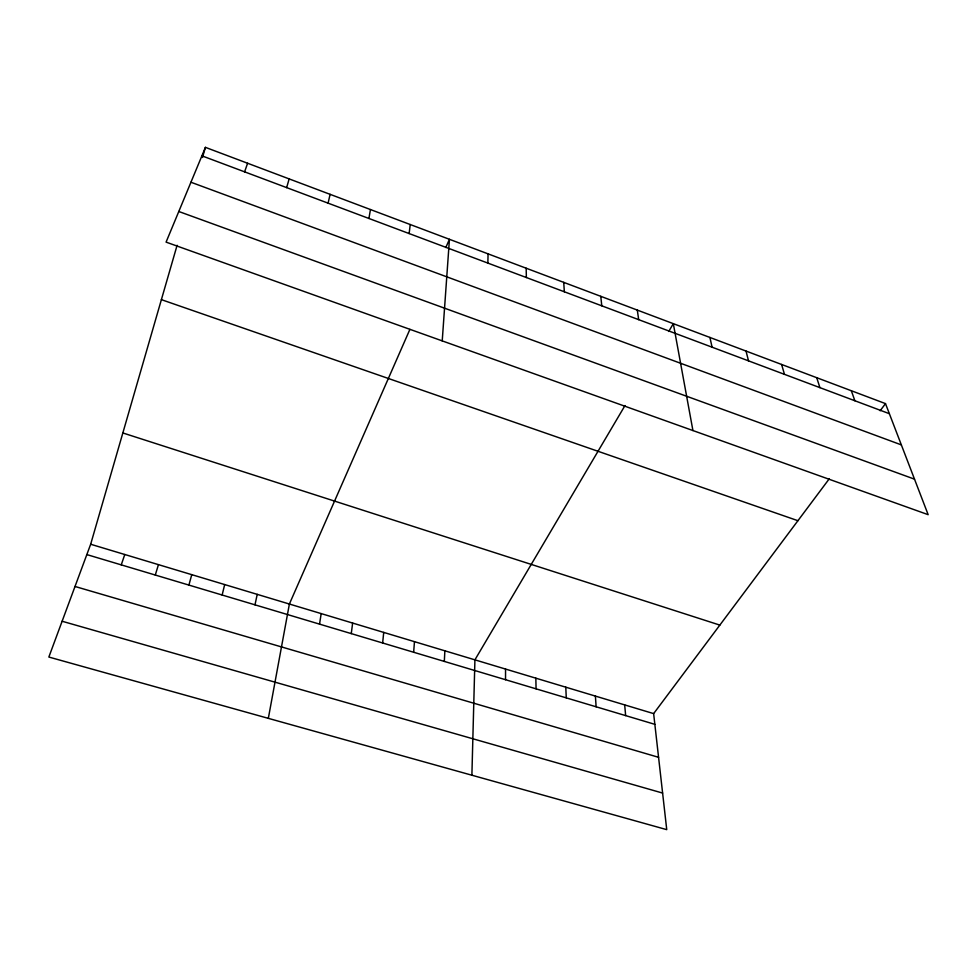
<?xml version="1.0" encoding="UTF-8"?>
<svg xmlns="http://www.w3.org/2000/svg" width="977" height="977" viewBox="0 0 977 977"><rect width="100%" height="100%" fill="white"/><g stroke="black" fill="none" stroke-linecap="round" stroke-linejoin="round"><path stroke-width="1.47" d="M505.536 679.711L505.549 669.062M487.853 263.082L488.073 253.861M471.891 775.213L474.92 659.841L624.999 405.553M444.327 661.417L444.865 650.804M442.227 340.888L449.432 239.304L445.83 247.499M413.65 652.257L414.468 641.657M382.642 642.988L383.717 632.412M409.143 233.552L410.23 224.527M351.268 633.609L352.636 623.057M319.54 624.132L321.189 613.593M368.915 218.469L370.454 209.542M268.333 718.351L289.387 604.03L409.9 329.383M254.985 604.836L257.22 594.358M328.089 203.155L330.104 194.338M222.145 595.017L224.673 584.564M188.903 585.089L191.761 574.659M286.652 187.621L289.155 178.901M829.351 478.681L653.637 713.613L666.741 829.644L48.85 657.045L90.666 544.25L177.106 245.288M202.495 157.48L205.426 147.356L885.492 403.611L928.15 514.671L166.078 242.125L205.426 147.356M155.282 575.038L158.457 564.645M121.258 564.877L124.763 554.509M244.604 171.842L247.608 163.244M668.72 331.459L673.324 323.668L692.925 430.552M880.155 410.755L885.492 403.611M62.125 621.25L662.614 793.068M75.009 586.469L658.571 757.309M86.831 554.582L654.846 724.336M90.666 544.25L653.637 713.613M122.846 432.958L719.841 625.097M161.388 299.646L797.916 520.704M178.791 211.496L914.509 479.157M190.942 182.235L901.344 444.889M201.909 155.831L889.351 413.686M851.333 390.751L854.875 400.753M816.711 377.696L819.923 387.637M781.612 364.47L784.47 374.35M746.013 351.061L748.529 360.867M709.925 337.456L712.074 347.189M637.297 310.088L638.689 319.662M600.77 296.324L601.783 305.813M624.682 704.893L625.659 715.604M595.396 696.088L596.129 706.786M563.729 282.365L564.34 291.781M565.781 687.173L566.269 697.859M535.836 678.172L536.08 688.834M526.163 268.211L526.371 277.529"/></g></svg>
